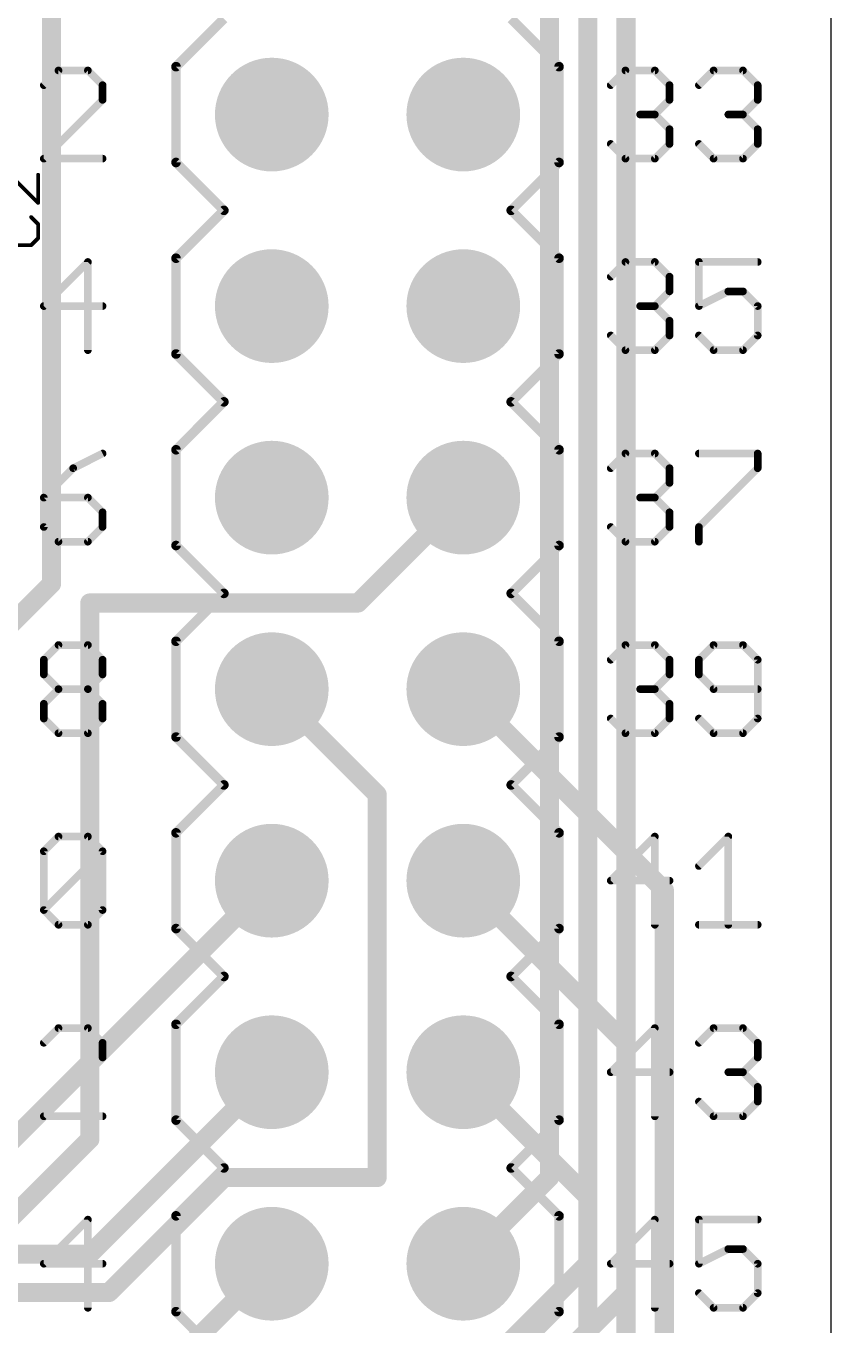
# Model space of a CAD drawing. Extents: x -5 to 102, y -1 to 61.
# Drawn here: x 90.72 to 101.4, y 22.29 to 39.53 of the extents above; entities that cross this region are included whole.
import ezdxf

# ---------------------------------------------------------------- set-up
doc = ezdxf.new("R2010")
doc.units = 0
for name, color, linetype in [('1', 22, 'CONTINUOUS'), ('16', 175, 'CONTINUOUS'), ('17', 82, 'CONTINUOUS'), ('20', 7, 'CONTINUOUS'), ('21', 253, 'CONTINUOUS'), ('25', 253, 'CONTINUOUS')]:
    doc.layers.add(name, color=color, linetype=linetype)

# ---------------------------------------------------------------- blocks, each defined once
blk = doc.blocks.new('RECT')
blk.add_solid([(-0.5, -0.5), (0.5, -0.5), (-0.5, 0.5), (0.5, 0.5)])
blk = doc.blocks.new('ROUNDP')
at = {"const_width": 0.5}
blk.add_lwpolyline([(0, -0.25, 1), (0, 0.25, 1), (0, -0.25)], format="xyb", dxfattribs=at)

msp = doc.modelspace()

# ---------------------------------------------------------------- linework, layer by layer
at = {"layer": '1', "const_width": 0.254}
for points in [[(98.679, 22.733), (98.679, 57.912)], [(98.171, 23.114), (98.171, 57.404)], [(97.663, 24.257), (97.663, 56.896)], [(91.059, 32.131), (91.059, 55.499)], [(95.123, 31.877), (96.52, 33.274)], [(88.9, 29.972), (91.059, 32.131)], [(91.567, 31.877), (95.123, 31.877)], [(91.567, 24.765), (91.567, 31.877)], [(76.2, 9.398), (91.567, 24.765)], [(96.52, 23.114), (97.663, 24.257)], [(90.932, 20.066), (93.98, 23.114)], [(96.774, 21.717), (98.171, 23.114)], [(96.52, 20.574), (98.679, 22.733)]]:
    msp.add_lwpolyline(points, dxfattribs=at)
at = {"layer": '1', "const_width": 0.127}
for points in [[(96.5649, 33.2291, 1), (96.4751, 33.3189)], [(91.1039, 32.0861, 1), (91.0141, 32.1759)], [(90.9955, 32.131, 1), (91.1225, 32.131)], [(91.567, 31.9405, 1), (91.567, 31.8135)], [(91.6305, 31.877, 1), (91.5035, 31.877)], [(95.0781, 31.9219, 1), (95.1679, 31.8321)], [(95.123, 31.8135, 1), (95.123, 31.9405)], [(91.5035, 24.765, 1), (91.6305, 24.765)], [(91.6119, 24.7201, 1), (91.5221, 24.8099)], [(97.5995, 24.257, 1), (97.7265, 24.257)], [(97.7079, 24.2121, 1), (97.6181, 24.3019)], [(94.0249, 23.0691, 1), (93.9351, 23.1589)], [(96.4751, 23.1589, 1), (96.5649, 23.0691)], [(98.1075, 23.114, 1), (98.2345, 23.114)], [(98.2159, 23.0691, 1), (98.1261, 23.1589)], [(98.6155, 22.733, 1), (98.7425, 22.733)], [(98.7239, 22.6881, 1), (98.6341, 22.7779)]]:
    msp.add_lwpolyline(points, format="xyb", dxfattribs=at)
at = {"layer": '16', "const_width": 0.254}
for points in [[(95.377, 29.337), (93.98, 30.734)], [(99.187, 28.067), (96.52, 30.734)], [(95.377, 24.257), (95.377, 29.337)], [(89.916, 24.13), (93.98, 28.194)], [(98.679, 26.035), (96.52, 28.194)], [(99.187, 3.429), (99.187, 28.067)], [(98.679, 7.239), (98.679, 26.035)], [(91.567, 23.241), (93.98, 25.654)], [(98.171, 24.003), (96.52, 25.654)], [(91.821, 22.733), (93.345, 24.257)], [(93.345, 24.257), (95.377, 24.257)], [(98.171, 16.891), (98.171, 24.003)], [(41.656, 23.241), (91.567, 23.241)], [(40.386, 22.733), (91.821, 22.733)]]:
    msp.add_lwpolyline(points, dxfattribs=at)
at = {"layer": '16', "const_width": 0.127}
for points in [[(94.0249, 30.7789, 1), (93.9351, 30.6891)], [(96.5649, 30.7789, 1), (96.4751, 30.6891)], [(95.4405, 29.337, 1), (95.3135, 29.337)], [(95.3321, 29.2921, 1), (95.4219, 29.3819)], [(94.0249, 28.1491, 1), (93.9351, 28.2389)], [(96.5649, 28.2389, 1), (96.4751, 28.1491)], [(99.2505, 28.067, 1), (99.1235, 28.067)], [(99.1421, 28.0221, 1), (99.2319, 28.1119)], [(98.7425, 26.035, 1), (98.6155, 26.035)], [(98.6341, 25.9901, 1), (98.7239, 26.0799)], [(94.0249, 25.6091, 1), (93.9351, 25.6989)], [(96.5649, 25.6989, 1), (96.4751, 25.6091)], [(93.345, 24.3205, 1), (93.345, 24.1935)], [(93.3899, 24.2121, 1), (93.3001, 24.3019)], [(95.3135, 24.257, 1), (95.4405, 24.257)], [(95.377, 24.1935, 1), (95.377, 24.3205)], [(98.2345, 24.003, 1), (98.1075, 24.003)], [(98.1261, 23.9581, 1), (98.2159, 24.0479)], [(91.5221, 23.2859, 1), (91.6119, 23.1961)], [(91.567, 23.1775, 1), (91.567, 23.3045)], [(91.7761, 22.7779, 1), (91.8659, 22.6881)], [(91.821, 22.6695, 1), (91.821, 22.7965)]]:
    msp.add_lwpolyline(points, format="xyb", dxfattribs=at)
at = {"layer": '20'}
msp.add_line((101.397, 2.2483), (101.397, 58.0669), dxfattribs=at)
at = {"layer": '21'}
for points, const_width in [([(93.345, 39.624), (92.71, 38.989)], 0.127), ([(97.79, 38.989), (97.155, 39.624)], 0.127), ([(91.1513, 38.9392), (90.9564, 38.7443)], 0.1016), ([(91.5411, 38.9392), (91.1513, 38.9392)], 0.1016), ([(91.736, 38.7443), (91.5411, 38.9392)], 0.1016), ([(92.71, 38.989), (92.71, 37.719)], 0.127), ([(97.79, 37.719), (97.79, 38.989)], 0.127), ([(98.4758, 38.7443), (98.6707, 38.9392)], 0.1016), ([(98.6707, 38.9392), (99.0605, 38.9392)], 0.1016), ([(99.0605, 38.9392), (99.2554, 38.7443)], 0.1016), ([(99.6452, 38.7443), (99.8401, 38.9392)], 0.1016), ([(99.8401, 38.9392), (100.2299, 38.9392)], 0.1016), ([(100.2299, 38.9392), (100.4248, 38.7443)], 0.1016), ([(91.736, 38.5494), (91.736, 38.7443)], 0.1016), ([(99.2554, 38.7443), (99.2554, 38.5494)], 0.1016), ([(100.4248, 38.7443), (100.4248, 38.5494)], 0.1016), ([(90.9564, 37.7698), (91.736, 38.5494)], 0.1016), ([(99.2554, 38.5494), (99.0605, 38.3545)], 0.1016), ([(100.4248, 38.5494), (100.2299, 38.3545)], 0.1016), ([(99.0605, 38.3545), (98.8656, 38.3545)], 0.1016), ([(99.0605, 38.3545), (99.2554, 38.1596)], 0.1016), ([(100.2299, 38.3545), (100.035, 38.3545)], 0.1016), ([(100.2299, 38.3545), (100.4248, 38.1596)], 0.1016), ([(99.2554, 38.1596), (99.2554, 37.9647)], 0.1016), ([(100.4248, 38.1596), (100.4248, 37.9647)], 0.1016), ([(98.6707, 37.7698), (98.4758, 37.9647)], 0.1016), ([(99.2554, 37.9647), (99.0605, 37.7698)], 0.1016), ([(99.8401, 37.7698), (99.6452, 37.9647)], 0.1016), ([(100.4248, 37.9647), (100.2299, 37.7698)], 0.1016), ([(91.736, 37.7698), (90.9564, 37.7698)], 0.1016), ([(92.71, 37.719), (93.345, 37.084)], 0.127), ([(97.155, 37.084), (97.79, 37.719)], 0.127), ([(99.0605, 37.7698), (98.6707, 37.7698)], 0.1016), ([(100.2299, 37.7698), (99.8401, 37.7698)], 0.1016), ([(93.345, 37.084), (92.71, 36.449)], 0.127), ([(97.79, 36.449), (97.155, 37.084)], 0.127), ([(91.5411, 36.3992), (90.9564, 35.8145)], 0.1016), ([(91.5411, 35.2298), (91.5411, 36.3992)], 0.1016), ([(92.71, 36.449), (92.71, 35.179)], 0.127), ([(97.79, 35.179), (97.79, 36.449)], 0.127), ([(98.4758, 36.2043), (98.6707, 36.3992)], 0.1016), ([(98.6707, 36.3992), (99.0605, 36.3992)], 0.1016), ([(99.0605, 36.3992), (99.2554, 36.2043)], 0.1016), ([(100.4248, 36.3992), (99.6452, 36.3992)], 0.1016), ([(99.6452, 36.3992), (99.6452, 35.8145)], 0.1016), ([(99.2554, 36.2043), (99.2554, 36.0094)], 0.1016), ([(99.2554, 36.0094), (99.0605, 35.8145)], 0.1016), ([(99.6452, 35.8145), (100.035, 36.0094)], 0.1016), ([(100.035, 36.0094), (100.2299, 36.0094)], 0.1016), ([(100.2299, 36.0094), (100.4248, 35.8145)], 0.1016), ([(90.9564, 35.8145), (91.736, 35.8145)], 0.1016), ([(99.0605, 35.8145), (98.8656, 35.8145)], 0.1016), ([(99.0605, 35.8145), (99.2554, 35.6196)], 0.1016), ([(100.4248, 35.8145), (100.4248, 35.4247)], 0.1016), ([(99.2554, 35.6196), (99.2554, 35.4247)], 0.1016), ([(98.6707, 35.2298), (98.4758, 35.4247)], 0.1016), ([(99.2554, 35.4247), (99.0605, 35.2298)], 0.1016), ([(99.8401, 35.2298), (99.6452, 35.4247)], 0.1016), ([(100.4248, 35.4247), (100.2299, 35.2298)], 0.1016), ([(92.71, 35.179), (93.345, 34.544)], 0.127), ([(97.155, 34.544), (97.79, 35.179)], 0.127), ([(99.0605, 35.2298), (98.6707, 35.2298)], 0.1016), ([(100.2299, 35.2298), (99.8401, 35.2298)], 0.1016), ([(93.345, 34.544), (92.71, 33.909)], 0.127), ([(97.79, 33.909), (97.155, 34.544)], 0.127), ([(92.71, 33.909), (92.71, 32.639)], 0.127), ([(97.79, 32.639), (97.79, 33.909)], 0.127), ([(91.736, 33.8592), (91.3462, 33.6643)], 0.1016), ([(98.4758, 33.6643), (98.6707, 33.8592)], 0.1016), ([(98.6707, 33.8592), (99.0605, 33.8592)], 0.1016), ([(99.0605, 33.8592), (99.2554, 33.6643)], 0.1016), ([(99.6452, 33.8592), (100.4248, 33.8592)], 0.1016), ([(100.4248, 33.8592), (100.4248, 33.6643)], 0.1016), ([(91.3462, 33.6643), (90.9564, 33.2745)], 0.1016), ([(99.2554, 33.6643), (99.2554, 33.4694)], 0.1016), ([(100.4248, 33.6643), (99.6452, 32.8847)], 0.1016), ([(99.2554, 33.4694), (99.0605, 33.2745)], 0.1016), ([(90.9564, 33.2745), (90.9564, 32.8847)], 0.1016), ([(91.5411, 33.2745), (90.9564, 33.2745)], 0.1016), ([(91.736, 33.0796), (91.5411, 33.2745)], 0.1016), ([(99.0605, 33.2745), (98.8656, 33.2745)], 0.1016), ([(99.0605, 33.2745), (99.2554, 33.0796)], 0.1016), ([(91.736, 32.8847), (91.736, 33.0796)], 0.1016), ([(99.2554, 33.0796), (99.2554, 32.8847)], 0.1016), ([(90.9564, 32.8847), (91.1513, 32.6898)], 0.1016), ([(91.5411, 32.6898), (91.736, 32.8847)], 0.1016), ([(98.6707, 32.6898), (98.4758, 32.8847)], 0.1016), ([(99.2554, 32.8847), (99.0605, 32.6898)], 0.1016), ([(99.6452, 32.8847), (99.6452, 32.6898)], 0.1016), ([(91.1513, 32.6898), (91.5411, 32.6898)], 0.1016), ([(92.71, 32.639), (93.345, 32.004)], 0.127), ([(97.155, 32.004), (97.79, 32.639)], 0.127), ([(99.0605, 32.6898), (98.6707, 32.6898)], 0.1016), ([(93.345, 32.004), (92.71, 31.369)], 0.127), ([(97.79, 31.369), (97.155, 32.004)], 0.127), ([(92.71, 31.369), (92.71, 30.099)], 0.127), ([(97.79, 30.099), (97.79, 31.369)], 0.127), ([(90.9564, 31.1243), (91.1513, 31.3192)], 0.1016), ([(91.1513, 31.3192), (91.5411, 31.3192)], 0.1016), ([(91.5411, 31.3192), (91.736, 31.1243)], 0.1016), ([(98.4758, 31.1243), (98.6707, 31.3192)], 0.1016), ([(98.6707, 31.3192), (99.0605, 31.3192)], 0.1016), ([(99.0605, 31.3192), (99.2554, 31.1243)], 0.1016), ([(99.8401, 31.3192), (99.6452, 31.1243)], 0.1016), ([(100.2299, 31.3192), (99.8401, 31.3192)], 0.1016), ([(100.4248, 31.1243), (100.2299, 31.3192)], 0.1016), ([(90.9564, 30.9294), (90.9564, 31.1243)], 0.1016), ([(91.736, 31.1243), (91.736, 30.9294)], 0.1016), ([(99.2554, 31.1243), (99.2554, 30.9294)], 0.1016), ([(99.6452, 31.1243), (99.6452, 30.9294)], 0.1016), ([(100.4248, 30.3447), (100.4248, 31.1243)], 0.1016), ([(91.1513, 30.7345), (90.9564, 30.9294)], 0.1016), ([(91.736, 30.9294), (91.5411, 30.7345)], 0.1016), ([(99.2554, 30.9294), (99.0605, 30.7345)], 0.1016), ([(99.6452, 30.9294), (99.8401, 30.7345)], 0.1016), ([(90.9564, 30.5396), (91.1513, 30.7345)], 0.1016), ([(91.1513, 30.7345), (91.5411, 30.7345)], 0.1016), ([(91.5411, 30.7345), (91.736, 30.5396)], 0.1016), ([(99.0605, 30.7345), (98.8656, 30.7345)], 0.1016), ([(99.0605, 30.7345), (99.2554, 30.5396)], 0.1016), ([(99.8401, 30.7345), (100.4248, 30.7345)], 0.1016), ([(90.9564, 30.3447), (90.9564, 30.5396)], 0.1016), ([(91.736, 30.5396), (91.736, 30.3447)], 0.1016), ([(99.2554, 30.5396), (99.2554, 30.3447)], 0.1016), ([(91.1513, 30.1498), (90.9564, 30.3447)], 0.1016), ([(91.736, 30.3447), (91.5411, 30.1498)], 0.1016), ([(98.6707, 30.1498), (98.4758, 30.3447)], 0.1016), ([(99.2554, 30.3447), (99.0605, 30.1498)], 0.1016), ([(99.6452, 30.3447), (99.8401, 30.1498)], 0.1016), ([(100.2299, 30.1498), (100.4248, 30.3447)], 0.1016), ([(91.5411, 30.1498), (91.1513, 30.1498)], 0.1016), ([(99.0605, 30.1498), (98.6707, 30.1498)], 0.1016), ([(99.8401, 30.1498), (100.2299, 30.1498)], 0.1016), ([(92.71, 30.099), (93.345, 29.464)], 0.127), ([(97.155, 29.464), (97.79, 30.099)], 0.127), ([(93.345, 29.464), (92.71, 28.829)], 0.127), ([(97.79, 28.829), (97.155, 29.464)], 0.127), ([(90.9564, 28.5843), (91.1513, 28.7792)], 0.1016), ([(91.1513, 28.7792), (91.5411, 28.7792)], 0.1016), ([(91.5411, 28.7792), (91.736, 28.5843)], 0.1016), ([(92.71, 28.829), (92.71, 27.559)], 0.127), ([(97.79, 27.559), (97.79, 28.829)], 0.127), ([(99.0605, 28.7792), (98.4758, 28.1945)], 0.1016), ([(99.0605, 27.6098), (99.0605, 28.7792)], 0.1016), ([(99.6452, 28.3894), (100.035, 28.7792)], 0.1016), ([(100.035, 28.7792), (100.035, 27.6098)], 0.1016), ([(90.9564, 27.8047), (90.9564, 28.5843)], 0.1016), ([(90.9564, 27.8047), (91.736, 28.5843)], 0.1016), ([(91.736, 28.5843), (91.736, 27.8047)], 0.1016), ([(98.4758, 28.1945), (99.2554, 28.1945)], 0.1016), ([(91.1513, 27.6098), (90.9564, 27.8047)], 0.1016), ([(91.736, 27.8047), (91.5411, 27.6098)], 0.1016), ([(91.5411, 27.6098), (91.1513, 27.6098)], 0.1016), ([(92.71, 27.559), (93.345, 26.924)], 0.127), ([(97.155, 26.924), (97.79, 27.559)], 0.127), ([(99.6452, 27.6098), (100.4248, 27.6098)], 0.1016), ([(93.345, 26.924), (92.71, 26.289)], 0.127), ([(97.79, 26.289), (97.155, 26.924)], 0.127), ([(91.1513, 26.2392), (90.9564, 26.0443)], 0.1016), ([(91.5411, 26.2392), (91.1513, 26.2392)], 0.1016), ([(91.736, 26.0443), (91.5411, 26.2392)], 0.1016), ([(92.71, 26.289), (92.71, 25.019)], 0.127), ([(97.79, 25.019), (97.79, 26.289)], 0.127), ([(99.0605, 26.2392), (98.4758, 25.6545)], 0.1016), ([(99.0605, 25.0698), (99.0605, 26.2392)], 0.1016), ([(99.6452, 26.0443), (99.8401, 26.2392)], 0.1016), ([(99.8401, 26.2392), (100.2299, 26.2392)], 0.1016), ([(100.2299, 26.2392), (100.4248, 26.0443)], 0.1016), ([(91.736, 25.8494), (91.736, 26.0443)], 0.1016), ([(100.4248, 26.0443), (100.4248, 25.8494)], 0.1016), ([(90.9564, 25.0698), (91.736, 25.8494)], 0.1016), ([(100.4248, 25.8494), (100.2299, 25.6545)], 0.1016), ([(98.4758, 25.6545), (99.2554, 25.6545)], 0.1016), ([(100.2299, 25.6545), (100.035, 25.6545)], 0.1016), ([(100.2299, 25.6545), (100.4248, 25.4596)], 0.1016), ([(100.4248, 25.4596), (100.4248, 25.2647)], 0.1016), ([(99.8401, 25.0698), (99.6452, 25.2647)], 0.1016), ([(100.4248, 25.2647), (100.2299, 25.0698)], 0.1016), ([(91.736, 25.0698), (90.9564, 25.0698)], 0.1016), ([(92.71, 25.019), (93.345, 24.384)], 0.127), ([(97.155, 24.384), (97.79, 25.019)], 0.127), ([(100.2299, 25.0698), (99.8401, 25.0698)], 0.1016), ([(92.71, 23.749), (93.345, 24.384)], 0.127), ([(97.79, 23.749), (97.155, 24.384)], 0.127), ([(92.71, 22.479), (92.71, 23.749)], 0.127), ([(97.79, 23.749), (97.79, 22.479)], 0.127), ([(91.5411, 23.6992), (90.9564, 23.1145)], 0.1016), ([(91.5411, 22.5298), (91.5411, 23.6992)], 0.1016), ([(99.0605, 23.6992), (98.4758, 23.1145)], 0.1016), ([(99.0605, 22.5298), (99.0605, 23.6992)], 0.1016), ([(100.4248, 23.6992), (99.6452, 23.6992)], 0.1016), ([(99.6452, 23.6992), (99.6452, 23.1145)], 0.1016), ([(99.6452, 23.1145), (100.035, 23.3094)], 0.1016), ([(100.035, 23.3094), (100.2299, 23.3094)], 0.1016), ([(100.2299, 23.3094), (100.4248, 23.1145)], 0.1016), ([(90.9564, 23.1145), (91.736, 23.1145)], 0.1016), ([(98.4758, 23.1145), (99.2554, 23.1145)], 0.1016), ([(100.4248, 23.1145), (100.4248, 22.7247)], 0.1016), ([(99.8401, 22.5298), (99.6452, 22.7247)], 0.1016), ([(100.4248, 22.7247), (100.2299, 22.5298)], 0.1016), ([(93.345, 21.844), (92.71, 22.479)], 0.127), ([(97.79, 22.479), (97.155, 21.844)], 0.127), ([(100.2299, 22.5298), (99.8401, 22.5298)], 0.1016)]:
    msp.add_lwpolyline(points, dxfattribs=dict(at, const_width=const_width))
for points, const_width in [([(91.1513, 38.9646, 1), (91.1513, 38.9138)], 0.0508), ([(91.1693, 38.9212, 1), (91.1333, 38.9572)], 0.0508), ([(91.5591, 38.9572, 1), (91.5231, 38.9212)], 0.0508), ([(91.5411, 38.9138, 1), (91.5411, 38.9646)], 0.0508), ([(92.6875, 39.0115, 1), (92.7325, 38.9665)], 0.0635), ([(92.7418, 38.989, 1), (92.6783, 38.989)], 0.0635), ([(97.8218, 38.989, 1), (97.7583, 38.989)], 0.0635), ([(97.7675, 38.9665, 1), (97.8125, 39.0115)], 0.0635), ([(98.6707, 38.9646, 1), (98.6707, 38.9138)], 0.0508), ([(98.6887, 38.9212, 1), (98.6527, 38.9572)], 0.0508), ([(99.0785, 38.9572, 1), (99.0425, 38.9212)], 0.0508), ([(99.0605, 38.9138, 1), (99.0605, 38.9646)], 0.0508), ([(99.8401, 38.9646, 1), (99.8401, 38.9138)], 0.0508), ([(99.8581, 38.9212, 1), (99.8221, 38.9572)], 0.0508), ([(100.2479, 38.9572, 1), (100.2119, 38.9212)], 0.0508), ([(100.2299, 38.9138, 1), (100.2299, 38.9646)], 0.0508), ([(91.7614, 38.7443, 1), (91.7106, 38.7443)], 0.0508), ([(99.2808, 38.7443, 1), (99.23, 38.7443)], 0.0508), ([(100.4502, 38.7443, 1), (100.3994, 38.7443)], 0.0508), ([(90.9384, 38.7623, 1), (90.9744, 38.7263)], 0.0508), ([(91.718, 38.7263, 1), (91.754, 38.7623)], 0.0508), ([(98.4578, 38.7623, 1), (98.4938, 38.7263)], 0.0508), ([(99.2374, 38.7263, 1), (99.2734, 38.7623)], 0.0508), ([(99.6272, 38.7623, 1), (99.6632, 38.7263)], 0.0508), ([(100.4068, 38.7263, 1), (100.4428, 38.7623)], 0.0508), ([(91.7106, 38.5494, 1), (91.7614, 38.5494)], 0.0508), ([(91.754, 38.5314, 1), (91.718, 38.5674)], 0.0508), ([(99.23, 38.5494, 1), (99.2808, 38.5494)], 0.0508), ([(99.2734, 38.5314, 1), (99.2374, 38.5674)], 0.0508), ([(100.3994, 38.5494, 1), (100.4502, 38.5494)], 0.0508), ([(100.4428, 38.5314, 1), (100.4068, 38.5674)], 0.0508), ([(98.8656, 38.3799, 1), (98.8656, 38.3291)], 0.0508), ([(99.0785, 38.3725, 1), (99.0425, 38.3365)], 0.0508), ([(99.0425, 38.3725, 1), (99.0785, 38.3365)], 0.0508), ([(99.0605, 38.3291, 1), (99.0605, 38.3799)], 0.0508), ([(100.035, 38.3799, 1), (100.035, 38.3291)], 0.0508), ([(100.2479, 38.3725, 1), (100.2119, 38.3365)], 0.0508), ([(100.2119, 38.3725, 1), (100.2479, 38.3365)], 0.0508), ([(100.2299, 38.3291, 1), (100.2299, 38.3799)], 0.0508), ([(99.2808, 38.1596, 1), (99.23, 38.1596)], 0.0508), ([(99.2374, 38.1416, 1), (99.2734, 38.1776)], 0.0508), ([(100.4502, 38.1596, 1), (100.3994, 38.1596)], 0.0508), ([(100.4068, 38.1416, 1), (100.4428, 38.1776)], 0.0508), ([(98.4938, 37.9827, 1), (98.4578, 37.9467)], 0.0508), ([(99.23, 37.9647, 1), (99.2808, 37.9647)], 0.0508), ([(99.2734, 37.9467, 1), (99.2374, 37.9827)], 0.0508), ([(99.6632, 37.9827, 1), (99.6272, 37.9467)], 0.0508), ([(100.3994, 37.9647, 1), (100.4502, 37.9647)], 0.0508), ([(100.4428, 37.9467, 1), (100.4068, 37.9827)], 0.0508), ([(90.9384, 37.7878, 1), (90.9744, 37.7518)], 0.0508), ([(90.9564, 37.7952, 1), (90.9564, 37.7444)], 0.0508), ([(91.736, 37.7444, 1), (91.736, 37.7952)], 0.0508), ([(92.7325, 37.7415, 1), (92.6875, 37.6965)], 0.0635), ([(97.8125, 37.6965, 1), (97.7675, 37.7415)], 0.0635), ([(98.6707, 37.7952, 1), (98.6707, 37.7444)], 0.0508), ([(98.6527, 37.7518, 1), (98.6887, 37.7878)], 0.0508), ([(99.0425, 37.7878, 1), (99.0785, 37.7518)], 0.0508), ([(99.0605, 37.7444, 1), (99.0605, 37.7952)], 0.0508), ([(99.8401, 37.7952, 1), (99.8401, 37.7444)], 0.0508), ([(99.8221, 37.7518, 1), (99.8581, 37.7878)], 0.0508), ([(100.2119, 37.7878, 1), (100.2479, 37.7518)], 0.0508), ([(100.2299, 37.7444, 1), (100.2299, 37.7952)], 0.0508), ([(92.6783, 37.719, 1), (92.7418, 37.719)], 0.0635), ([(97.7583, 37.719, 1), (97.8218, 37.719)], 0.0635), ([(93.3675, 37.0615, 1), (93.3225, 37.1065)], 0.0635), ([(93.3225, 37.0615, 1), (93.3675, 37.1065)], 0.0635), ([(97.1775, 37.1065, 1), (97.1325, 37.0615)], 0.0635), ([(97.1325, 37.1065, 1), (97.1775, 37.0615)], 0.0635), ([(91.5665, 36.3992, 1), (91.5157, 36.3992)], 0.0508), ([(91.5591, 36.3812, 1), (91.5231, 36.4172)], 0.0508), ([(92.6875, 36.4715, 1), (92.7325, 36.4265)], 0.0635), ([(92.7418, 36.449, 1), (92.6783, 36.449)], 0.0635), ([(97.8218, 36.449, 1), (97.7583, 36.449)], 0.0635), ([(97.7675, 36.4265, 1), (97.8125, 36.4715)], 0.0635), ([(98.6707, 36.4246, 1), (98.6707, 36.3738)], 0.0508), ([(98.6887, 36.3812, 1), (98.6527, 36.4172)], 0.0508), ([(99.0785, 36.4172, 1), (99.0425, 36.3812)], 0.0508), ([(99.0605, 36.3738, 1), (99.0605, 36.4246)], 0.0508), ([(99.6452, 36.4246, 1), (99.6452, 36.3738)], 0.0508), ([(99.6706, 36.3992, 1), (99.6198, 36.3992)], 0.0508), ([(100.4248, 36.3738, 1), (100.4248, 36.4246)], 0.0508), ([(98.4578, 36.2223, 1), (98.4938, 36.1863)], 0.0508), ([(99.2808, 36.2043, 1), (99.23, 36.2043)], 0.0508), ([(99.2374, 36.1863, 1), (99.2734, 36.2223)], 0.0508), ([(99.23, 36.0094, 1), (99.2808, 36.0094)], 0.0508), ([(99.2734, 35.9914, 1), (99.2374, 36.0274)], 0.0508), ([(100.035, 36.0348, 1), (100.035, 35.984)], 0.0508), ([(100.0464, 35.9867, 1), (100.0236, 36.0321)], 0.0508), ([(100.2479, 36.0274, 1), (100.2119, 35.9914)], 0.0508), ([(100.2299, 35.984, 1), (100.2299, 36.0348)], 0.0508), ([(90.9564, 35.8399, 1), (90.9564, 35.7891)], 0.0508), ([(91.736, 35.7891, 1), (91.736, 35.8399)], 0.0508), ([(98.8656, 35.8399, 1), (98.8656, 35.7891)], 0.0508), ([(99.0785, 35.8325, 1), (99.0425, 35.7965)], 0.0508), ([(99.0605, 35.7891, 1), (99.0605, 35.8399)], 0.0508), ([(99.6338, 35.8372, 1), (99.6566, 35.7918)], 0.0508), ([(100.4502, 35.8145, 1), (100.3994, 35.8145)], 0.0508), ([(90.9384, 35.8325, 1), (90.9744, 35.7965)], 0.0508), ([(99.0425, 35.8325, 1), (99.0785, 35.7965)], 0.0508), ([(99.6198, 35.8145, 1), (99.6706, 35.8145)], 0.0508), ([(100.4068, 35.7965, 1), (100.4428, 35.8325)], 0.0508), ([(99.2808, 35.6196, 1), (99.23, 35.6196)], 0.0508), ([(99.2374, 35.6016, 1), (99.2734, 35.6376)], 0.0508), ([(98.4938, 35.4427, 1), (98.4578, 35.4067)], 0.0508), ([(99.23, 35.4247, 1), (99.2808, 35.4247)], 0.0508), ([(99.2734, 35.4067, 1), (99.2374, 35.4427)], 0.0508), ([(99.6632, 35.4427, 1), (99.6272, 35.4067)], 0.0508), ([(100.3994, 35.4247, 1), (100.4502, 35.4247)], 0.0508), ([(100.4428, 35.4067, 1), (100.4068, 35.4427)], 0.0508), ([(91.5157, 35.2298, 1), (91.5665, 35.2298)], 0.0508), ([(92.7325, 35.2015, 1), (92.6875, 35.1565)], 0.0635), ([(92.6783, 35.179, 1), (92.7418, 35.179)], 0.0635), ([(97.7583, 35.179, 1), (97.8218, 35.179)], 0.0635), ([(97.8125, 35.1565, 1), (97.7675, 35.2015)], 0.0635), ([(98.6707, 35.2552, 1), (98.6707, 35.2044)], 0.0508), ([(98.6527, 35.2118, 1), (98.6887, 35.2478)], 0.0508), ([(99.0425, 35.2478, 1), (99.0785, 35.2118)], 0.0508), ([(99.0605, 35.2044, 1), (99.0605, 35.2552)], 0.0508), ([(99.8401, 35.2552, 1), (99.8401, 35.2044)], 0.0508), ([(99.8221, 35.2118, 1), (99.8581, 35.2478)], 0.0508), ([(100.2119, 35.2478, 1), (100.2479, 35.2118)], 0.0508), ([(100.2299, 35.2044, 1), (100.2299, 35.2552)], 0.0508), ([(93.3675, 34.5215, 1), (93.3225, 34.5665)], 0.0635), ([(93.3225, 34.5215, 1), (93.3675, 34.5665)], 0.0635), ([(97.1775, 34.5665, 1), (97.1325, 34.5215)], 0.0635), ([(97.1325, 34.5665, 1), (97.1775, 34.5215)], 0.0635), ([(92.7418, 33.909, 1), (92.6783, 33.909)], 0.0635), ([(97.8218, 33.909, 1), (97.7583, 33.909)], 0.0635), ([(91.7474, 33.8365, 1), (91.7246, 33.8819)], 0.0508), ([(92.6875, 33.9315, 1), (92.7325, 33.8865)], 0.0635), ([(97.7675, 33.8865, 1), (97.8125, 33.9315)], 0.0635), ([(98.6707, 33.8846, 1), (98.6707, 33.8338)], 0.0508), ([(98.6887, 33.8412, 1), (98.6527, 33.8772)], 0.0508), ([(99.0785, 33.8772, 1), (99.0425, 33.8412)], 0.0508), ([(99.0605, 33.8338, 1), (99.0605, 33.8846)], 0.0508), ([(99.6452, 33.8846, 1), (99.6452, 33.8338)], 0.0508), ([(100.4502, 33.8592, 1), (100.3994, 33.8592)], 0.0508), ([(100.4248, 33.8338, 1), (100.4248, 33.8846)], 0.0508), ([(91.3348, 33.687, 1), (91.3576, 33.6416)], 0.0508), ([(91.3642, 33.6463, 1), (91.3282, 33.6823)], 0.0508), ([(98.4578, 33.6823, 1), (98.4938, 33.6463)], 0.0508), ([(99.2808, 33.6643, 1), (99.23, 33.6643)], 0.0508), ([(99.2374, 33.6463, 1), (99.2734, 33.6823)], 0.0508), ([(100.3994, 33.6643, 1), (100.4502, 33.6643)], 0.0508), ([(100.4428, 33.6463, 1), (100.4068, 33.6823)], 0.0508), ([(99.23, 33.4694, 1), (99.2808, 33.4694)], 0.0508), ([(99.2734, 33.4514, 1), (99.2374, 33.4874)], 0.0508), ([(90.9384, 33.2925, 1), (90.9744, 33.2565)], 0.0508), ([(90.9818, 33.2745, 1), (90.931, 33.2745)], 0.0508), ([(90.9564, 33.2999, 1), (90.9564, 33.2491)], 0.0508), ([(91.5591, 33.2925, 1), (91.5231, 33.2565)], 0.0508), ([(91.5411, 33.2491, 1), (91.5411, 33.2999)], 0.0508), ([(98.8656, 33.2999, 1), (98.8656, 33.2491)], 0.0508), ([(99.0785, 33.2925, 1), (99.0425, 33.2565)], 0.0508), ([(99.0425, 33.2925, 1), (99.0785, 33.2565)], 0.0508), ([(99.0605, 33.2491, 1), (99.0605, 33.2999)], 0.0508), ([(91.7614, 33.0796, 1), (91.7106, 33.0796)], 0.0508), ([(91.718, 33.0616, 1), (91.754, 33.0976)], 0.0508), ([(99.2808, 33.0796, 1), (99.23, 33.0796)], 0.0508), ([(99.2374, 33.0616, 1), (99.2734, 33.0976)], 0.0508), ([(90.9744, 32.9027, 1), (90.9384, 32.8667)], 0.0508), ([(91.754, 32.8667, 1), (91.718, 32.9027)], 0.0508), ([(98.4938, 32.9027, 1), (98.4578, 32.8667)], 0.0508), ([(99.2734, 32.8667, 1), (99.2374, 32.9027)], 0.0508), ([(99.6706, 32.8847, 1), (99.6198, 32.8847)], 0.0508), ([(90.931, 32.8847, 1), (90.9818, 32.8847)], 0.0508), ([(91.7106, 32.8847, 1), (91.7614, 32.8847)], 0.0508), ([(99.23, 32.8847, 1), (99.2808, 32.8847)], 0.0508), ([(99.6272, 32.9027, 1), (99.6632, 32.8667)], 0.0508), ([(91.1513, 32.7152, 1), (91.1513, 32.6644)], 0.0508), ([(91.1333, 32.6718, 1), (91.1693, 32.7078)], 0.0508), ([(91.5231, 32.7078, 1), (91.5591, 32.6718)], 0.0508), ([(91.5411, 32.6644, 1), (91.5411, 32.7152)], 0.0508), ([(92.7325, 32.6615, 1), (92.6875, 32.6165)], 0.0635), ([(92.6783, 32.639, 1), (92.7418, 32.639)], 0.0635), ([(97.7583, 32.639, 1), (97.8218, 32.639)], 0.0635), ([(97.8125, 32.6165, 1), (97.7675, 32.6615)], 0.0635), ([(98.6707, 32.7152, 1), (98.6707, 32.6644)], 0.0508), ([(98.6527, 32.6718, 1), (98.6887, 32.7078)], 0.0508), ([(99.0425, 32.7078, 1), (99.0785, 32.6718)], 0.0508), ([(99.0605, 32.6644, 1), (99.0605, 32.7152)], 0.0508), ([(99.6198, 32.6898, 1), (99.6706, 32.6898)], 0.0508), ([(93.3675, 31.9815, 1), (93.3225, 32.0265)], 0.0635), ([(97.1775, 32.0265, 1), (97.1325, 31.9815)], 0.0635), ([(93.3225, 31.9815, 1), (93.3675, 32.0265)], 0.0635), ([(97.1325, 32.0265, 1), (97.1775, 31.9815)], 0.0635), ([(92.6875, 31.3915, 1), (92.7325, 31.3465)], 0.0635), ([(92.7418, 31.369, 1), (92.6783, 31.369)], 0.0635), ([(97.8218, 31.369, 1), (97.7583, 31.369)], 0.0635), ([(97.7675, 31.3465, 1), (97.8125, 31.3915)], 0.0635), ([(91.1513, 31.3446, 1), (91.1513, 31.2938)], 0.0508), ([(91.1693, 31.3012, 1), (91.1333, 31.3372)], 0.0508), ([(91.5591, 31.3372, 1), (91.5231, 31.3012)], 0.0508), ([(91.5411, 31.2938, 1), (91.5411, 31.3446)], 0.0508), ([(98.6707, 31.3446, 1), (98.6707, 31.2938)], 0.0508), ([(98.6887, 31.3012, 1), (98.6527, 31.3372)], 0.0508), ([(99.0785, 31.3372, 1), (99.0425, 31.3012)], 0.0508), ([(99.0605, 31.2938, 1), (99.0605, 31.3446)], 0.0508), ([(99.8401, 31.3446, 1), (99.8401, 31.2938)], 0.0508), ([(99.8581, 31.3012, 1), (99.8221, 31.3372)], 0.0508), ([(100.2479, 31.3372, 1), (100.2119, 31.3012)], 0.0508), ([(100.2299, 31.2938, 1), (100.2299, 31.3446)], 0.0508), ([(90.9384, 31.1423, 1), (90.9744, 31.1063)], 0.0508), ([(90.9818, 31.1243, 1), (90.931, 31.1243)], 0.0508), ([(91.7614, 31.1243, 1), (91.7106, 31.1243)], 0.0508), ([(91.718, 31.1063, 1), (91.754, 31.1423)], 0.0508), ([(98.4578, 31.1423, 1), (98.4938, 31.1063)], 0.0508), ([(99.2808, 31.1243, 1), (99.23, 31.1243)], 0.0508), ([(99.2374, 31.1063, 1), (99.2734, 31.1423)], 0.0508), ([(99.6272, 31.1423, 1), (99.6632, 31.1063)], 0.0508), ([(99.6706, 31.1243, 1), (99.6198, 31.1243)], 0.0508), ([(100.4502, 31.1243, 1), (100.3994, 31.1243)], 0.0508), ([(100.4068, 31.1063, 1), (100.4428, 31.1423)], 0.0508), ([(90.9744, 30.9474, 1), (90.9384, 30.9114)], 0.0508), ([(90.931, 30.9294, 1), (90.9818, 30.9294)], 0.0508), ([(91.7106, 30.9294, 1), (91.7614, 30.9294)], 0.0508), ([(91.754, 30.9114, 1), (91.718, 30.9474)], 0.0508), ([(99.23, 30.9294, 1), (99.2808, 30.9294)], 0.0508), ([(99.2734, 30.9114, 1), (99.2374, 30.9474)], 0.0508), ([(99.6632, 30.9474, 1), (99.6272, 30.9114)], 0.0508), ([(99.6198, 30.9294, 1), (99.6706, 30.9294)], 0.0508), ([(91.1513, 30.7599, 1), (91.1513, 30.7091)], 0.0508), ([(91.1693, 30.7165, 1), (91.1333, 30.7525)], 0.0508), ([(91.1333, 30.7165, 1), (91.1693, 30.7525)], 0.0508), ([(91.5591, 30.7525, 1), (91.5231, 30.7165)], 0.0508), ([(91.5231, 30.7525, 1), (91.5591, 30.7165)], 0.0508), ([(91.5411, 30.7091, 1), (91.5411, 30.7599)], 0.0508), ([(98.8656, 30.7599, 1), (98.8656, 30.7091)], 0.0508), ([(99.0785, 30.7525, 1), (99.0425, 30.7165)], 0.0508), ([(99.0425, 30.7525, 1), (99.0785, 30.7165)], 0.0508), ([(99.0605, 30.7091, 1), (99.0605, 30.7599)], 0.0508), ([(99.8401, 30.7599, 1), (99.8401, 30.7091)], 0.0508), ([(99.8221, 30.7165, 1), (99.8581, 30.7525)], 0.0508), ([(100.4248, 30.7091, 1), (100.4248, 30.7599)], 0.0508), ([(90.9384, 30.5576, 1), (90.9744, 30.5216)], 0.0508), ([(90.9818, 30.5396, 1), (90.931, 30.5396)], 0.0508), ([(91.7614, 30.5396, 1), (91.7106, 30.5396)], 0.0508), ([(91.718, 30.5216, 1), (91.754, 30.5576)], 0.0508), ([(99.2808, 30.5396, 1), (99.23, 30.5396)], 0.0508), ([(99.2374, 30.5216, 1), (99.2734, 30.5576)], 0.0508), ([(90.9744, 30.3627, 1), (90.9384, 30.3267)], 0.0508), ([(90.931, 30.3447, 1), (90.9818, 30.3447)], 0.0508), ([(91.7106, 30.3447, 1), (91.7614, 30.3447)], 0.0508), ([(91.754, 30.3267, 1), (91.718, 30.3627)], 0.0508), ([(98.4938, 30.3627, 1), (98.4578, 30.3267)], 0.0508), ([(99.23, 30.3447, 1), (99.2808, 30.3447)], 0.0508), ([(99.2734, 30.3267, 1), (99.2374, 30.3627)], 0.0508), ([(99.6632, 30.3627, 1), (99.6272, 30.3267)], 0.0508), ([(100.3994, 30.3447, 1), (100.4502, 30.3447)], 0.0508), ([(100.4428, 30.3267, 1), (100.4068, 30.3627)], 0.0508), ([(91.1513, 30.1752, 1), (91.1513, 30.1244)], 0.0508), ([(91.1333, 30.1318, 1), (91.1693, 30.1678)], 0.0508), ([(91.5231, 30.1678, 1), (91.5591, 30.1318)], 0.0508), ([(91.5411, 30.1244, 1), (91.5411, 30.1752)], 0.0508), ([(98.6707, 30.1752, 1), (98.6707, 30.1244)], 0.0508), ([(98.6527, 30.1318, 1), (98.6887, 30.1678)], 0.0508), ([(99.0425, 30.1678, 1), (99.0785, 30.1318)], 0.0508), ([(99.0605, 30.1244, 1), (99.0605, 30.1752)], 0.0508), ([(99.8401, 30.1752, 1), (99.8401, 30.1244)], 0.0508), ([(99.8221, 30.1318, 1), (99.8581, 30.1678)], 0.0508), ([(100.2119, 30.1678, 1), (100.2479, 30.1318)], 0.0508), ([(100.2299, 30.1244, 1), (100.2299, 30.1752)], 0.0508), ([(92.7325, 30.1215, 1), (92.6875, 30.0765)], 0.0635), ([(92.6783, 30.099, 1), (92.7418, 30.099)], 0.0635), ([(97.7583, 30.099, 1), (97.8218, 30.099)], 0.0635), ([(97.8125, 30.0765, 1), (97.7675, 30.1215)], 0.0635), ([(93.3675, 29.4415, 1), (93.3225, 29.4865)], 0.0635), ([(93.3225, 29.4415, 1), (93.3675, 29.4865)], 0.0635), ([(97.1775, 29.4865, 1), (97.1325, 29.4415)], 0.0635), ([(97.1325, 29.4865, 1), (97.1775, 29.4415)], 0.0635), ([(91.1513, 28.8046, 1), (91.1513, 28.7538)], 0.0508), ([(91.1693, 28.7612, 1), (91.1333, 28.7972)], 0.0508), ([(91.5591, 28.7972, 1), (91.5231, 28.7612)], 0.0508), ([(91.5411, 28.7538, 1), (91.5411, 28.8046)], 0.0508), ([(92.6875, 28.8515, 1), (92.7325, 28.8065)], 0.0635), ([(92.7418, 28.829, 1), (92.6783, 28.829)], 0.0635), ([(97.8218, 28.829, 1), (97.7583, 28.829)], 0.0635), ([(97.7675, 28.8065, 1), (97.8125, 28.8515)], 0.0635), ([(99.0859, 28.7792, 1), (99.0351, 28.7792)], 0.0508), ([(99.0785, 28.7612, 1), (99.0425, 28.7972)], 0.0508), ([(100.0604, 28.7792, 1), (100.0096, 28.7792)], 0.0508), ([(100.053, 28.7612, 1), (100.017, 28.7972)], 0.0508), ([(90.9384, 28.6023, 1), (90.9744, 28.5663)], 0.0508), ([(90.9818, 28.5843, 1), (90.931, 28.5843)], 0.0508), ([(91.7614, 28.5843, 1), (91.7106, 28.5843)], 0.0508), ([(91.754, 28.5663, 1), (91.718, 28.6023)], 0.0508), ([(91.718, 28.5663, 1), (91.754, 28.6023)], 0.0508), ([(99.6272, 28.4074, 1), (99.6632, 28.3714)], 0.0508), ([(98.4578, 28.2125, 1), (98.4938, 28.1765)], 0.0508), ([(98.4758, 28.2199, 1), (98.4758, 28.1691)], 0.0508), ([(99.2554, 28.1691, 1), (99.2554, 28.2199)], 0.0508), ([(90.9744, 27.8227, 1), (90.9384, 27.7867)], 0.0508), ([(90.9384, 27.8227, 1), (90.9744, 27.7867)], 0.0508), ([(90.931, 27.8047, 1), (90.9818, 27.8047)], 0.0508), ([(91.7106, 27.8047, 1), (91.7614, 27.8047)], 0.0508), ([(91.754, 27.7867, 1), (91.718, 27.8227)], 0.0508), ([(91.1513, 27.6352, 1), (91.1513, 27.5844)], 0.0508), ([(91.1333, 27.5918, 1), (91.1693, 27.6278)], 0.0508), ([(91.5231, 27.6278, 1), (91.5591, 27.5918)], 0.0508), ([(91.5411, 27.5844, 1), (91.5411, 27.6352)], 0.0508), ([(92.7325, 27.5815, 1), (92.6875, 27.5365)], 0.0635), ([(92.6783, 27.559, 1), (92.7418, 27.559)], 0.0635), ([(97.7583, 27.559, 1), (97.8218, 27.559)], 0.0635), ([(97.8125, 27.5365, 1), (97.7675, 27.5815)], 0.0635), ([(99.0351, 27.6098, 1), (99.0859, 27.6098)], 0.0508), ([(99.6452, 27.6352, 1), (99.6452, 27.5844)], 0.0508), ([(100.0096, 27.6098, 1), (100.0604, 27.6098)], 0.0508), ([(100.4248, 27.5844, 1), (100.4248, 27.6352)], 0.0508), ([(93.3675, 26.9015, 1), (93.3225, 26.9465)], 0.0635), ([(93.3225, 26.9015, 1), (93.3675, 26.9465)], 0.0635), ([(97.1775, 26.9465, 1), (97.1325, 26.9015)], 0.0635), ([(97.1325, 26.9465, 1), (97.1775, 26.9015)], 0.0635), ([(91.1513, 26.2646, 1), (91.1513, 26.2138)], 0.0508), ([(91.1693, 26.2212, 1), (91.1333, 26.2572)], 0.0508), ([(91.5591, 26.2572, 1), (91.5231, 26.2212)], 0.0508), ([(91.5411, 26.2138, 1), (91.5411, 26.2646)], 0.0508), ([(92.6875, 26.3115, 1), (92.7325, 26.2665)], 0.0635), ([(92.7418, 26.289, 1), (92.6783, 26.289)], 0.0635), ([(97.8218, 26.289, 1), (97.7583, 26.289)], 0.0635), ([(97.7675, 26.2665, 1), (97.8125, 26.3115)], 0.0635), ([(99.0859, 26.2392, 1), (99.0351, 26.2392)], 0.0508), ([(99.0785, 26.2212, 1), (99.0425, 26.2572)], 0.0508), ([(99.8401, 26.2646, 1), (99.8401, 26.2138)], 0.0508), ([(99.8581, 26.2212, 1), (99.8221, 26.2572)], 0.0508), ([(100.2479, 26.2572, 1), (100.2119, 26.2212)], 0.0508), ([(100.2299, 26.2138, 1), (100.2299, 26.2646)], 0.0508), ([(90.9384, 26.0623, 1), (90.9744, 26.0263)], 0.0508), ([(91.7614, 26.0443, 1), (91.7106, 26.0443)], 0.0508), ([(91.718, 26.0263, 1), (91.754, 26.0623)], 0.0508), ([(99.6272, 26.0623, 1), (99.6632, 26.0263)], 0.0508), ([(100.4502, 26.0443, 1), (100.3994, 26.0443)], 0.0508), ([(100.4068, 26.0263, 1), (100.4428, 26.0623)], 0.0508), ([(91.7106, 25.8494, 1), (91.7614, 25.8494)], 0.0508), ([(91.754, 25.8314, 1), (91.718, 25.8674)], 0.0508), ([(100.3994, 25.8494, 1), (100.4502, 25.8494)], 0.0508), ([(100.4428, 25.8314, 1), (100.4068, 25.8674)], 0.0508), ([(98.4578, 25.6725, 1), (98.4938, 25.6365)], 0.0508), ([(98.4758, 25.6799, 1), (98.4758, 25.6291)], 0.0508), ([(99.2554, 25.6291, 1), (99.2554, 25.6799)], 0.0508), ([(100.035, 25.6799, 1), (100.035, 25.6291)], 0.0508), ([(100.2479, 25.6725, 1), (100.2119, 25.6365)], 0.0508), ([(100.2119, 25.6725, 1), (100.2479, 25.6365)], 0.0508), ([(100.2299, 25.6291, 1), (100.2299, 25.6799)], 0.0508), ([(100.4502, 25.4596, 1), (100.3994, 25.4596)], 0.0508), ([(100.4068, 25.4416, 1), (100.4428, 25.4776)], 0.0508), ([(99.6632, 25.2827, 1), (99.6272, 25.2467)], 0.0508), ([(100.3994, 25.2647, 1), (100.4502, 25.2647)], 0.0508), ([(100.4428, 25.2467, 1), (100.4068, 25.2827)], 0.0508), ([(90.9384, 25.0878, 1), (90.9744, 25.0518)], 0.0508), ([(90.9564, 25.0952, 1), (90.9564, 25.0444)], 0.0508), ([(91.736, 25.0444, 1), (91.736, 25.0952)], 0.0508), ([(92.7325, 25.0415, 1), (92.6875, 24.9965)], 0.0635), ([(92.6783, 25.019, 1), (92.7418, 25.019)], 0.0635), ([(97.7583, 25.019, 1), (97.8218, 25.019)], 0.0635), ([(97.8125, 24.9965, 1), (97.7675, 25.0415)], 0.0635), ([(99.0351, 25.0698, 1), (99.0859, 25.0698)], 0.0508), ([(99.8401, 25.0952, 1), (99.8401, 25.0444)], 0.0508), ([(99.8221, 25.0518, 1), (99.8581, 25.0878)], 0.0508), ([(100.2119, 25.0878, 1), (100.2479, 25.0518)], 0.0508), ([(100.2299, 25.0444, 1), (100.2299, 25.0952)], 0.0508), ([(93.3675, 24.3615, 1), (93.3225, 24.4065)], 0.0635), ([(93.3225, 24.3615, 1), (93.3675, 24.4065)], 0.0635), ([(97.1775, 24.4065, 1), (97.1325, 24.3615)], 0.0635), ([(97.1325, 24.4065, 1), (97.1775, 24.3615)], 0.0635), ([(92.6875, 23.7715, 1), (92.7325, 23.7265)], 0.0635), ([(92.7418, 23.749, 1), (92.6783, 23.749)], 0.0635), ([(97.8218, 23.749, 1), (97.7583, 23.749)], 0.0635), ([(97.7675, 23.7265, 1), (97.8125, 23.7715)], 0.0635), ([(91.5665, 23.6992, 1), (91.5157, 23.6992)], 0.0508), ([(91.5591, 23.6812, 1), (91.5231, 23.7172)], 0.0508), ([(99.0859, 23.6992, 1), (99.0351, 23.6992)], 0.0508), ([(99.0785, 23.6812, 1), (99.0425, 23.7172)], 0.0508), ([(99.6452, 23.7246, 1), (99.6452, 23.6738)], 0.0508), ([(99.6706, 23.6992, 1), (99.6198, 23.6992)], 0.0508), ([(100.4248, 23.6738, 1), (100.4248, 23.7246)], 0.0508), ([(100.035, 23.3348, 1), (100.035, 23.284)], 0.0508), ([(100.0464, 23.2867, 1), (100.0236, 23.3321)], 0.0508), ([(100.2479, 23.3274, 1), (100.2119, 23.2914)], 0.0508), ([(100.2299, 23.284, 1), (100.2299, 23.3348)], 0.0508), ([(90.9384, 23.1325, 1), (90.9744, 23.0965)], 0.0508), ([(90.9564, 23.1399, 1), (90.9564, 23.0891)], 0.0508), ([(91.736, 23.0891, 1), (91.736, 23.1399)], 0.0508), ([(98.4578, 23.1325, 1), (98.4938, 23.0965)], 0.0508), ([(98.4758, 23.1399, 1), (98.4758, 23.0891)], 0.0508), ([(99.2554, 23.0891, 1), (99.2554, 23.1399)], 0.0508), ([(99.6338, 23.1372, 1), (99.6566, 23.0918)], 0.0508), ([(99.6198, 23.1145, 1), (99.6706, 23.1145)], 0.0508), ([(100.4502, 23.1145, 1), (100.3994, 23.1145)], 0.0508), ([(100.4068, 23.0965, 1), (100.4428, 23.1325)], 0.0508), ([(99.6632, 22.7427, 1), (99.6272, 22.7067)], 0.0508), ([(100.4428, 22.7067, 1), (100.4068, 22.7427)], 0.0508), ([(100.3994, 22.7247, 1), (100.4502, 22.7247)], 0.0508), ([(91.5157, 22.5298, 1), (91.5665, 22.5298)], 0.0508), ([(92.7325, 22.5015, 1), (92.6875, 22.4565)], 0.0635), ([(92.6783, 22.479, 1), (92.7418, 22.479)], 0.0635), ([(97.7583, 22.479, 1), (97.8218, 22.479)], 0.0635), ([(97.8125, 22.4565, 1), (97.7675, 22.5015)], 0.0635), ([(99.0351, 22.5298, 1), (99.0859, 22.5298)], 0.0508), ([(99.8401, 22.5552, 1), (99.8401, 22.5044)], 0.0508), ([(99.8221, 22.5118, 1), (99.8581, 22.5478)], 0.0508), ([(100.2119, 22.5478, 1), (100.2479, 22.5118)], 0.0508), ([(100.2299, 22.5044, 1), (100.2299, 22.5552)], 0.0508)]:
    msp.add_lwpolyline(points, format="xyb", dxfattribs=dict(at, const_width=const_width))
at = {"layer": '25', "const_width": 0.0508}
for points in [[(90.8812, 37.1831), (90.5084, 37.5559)], [(90.8812, 37.5559), (90.8812, 37.1831)], [(90.8812, 36.9014), (90.788, 36.9946)], [(90.8812, 36.715), (90.8812, 36.9014)], [(90.788, 36.6218), (90.8812, 36.715)], [(90.4151, 36.6218), (90.788, 36.6218)]]:
    msp.add_lwpolyline(points, dxfattribs=at)
at = {"layer": '25', "const_width": 0.0254}
for points in [[(90.8939, 37.5559, 1), (90.8685, 37.5559)], [(90.8685, 37.1831, 1), (90.8939, 37.1831)], [(90.8722, 37.1741, 1), (90.8902, 37.1921)], [(90.797, 37.0036, 1), (90.779, 36.9856)], [(90.8939, 36.9014, 1), (90.8685, 36.9014)], [(90.8722, 36.8924, 1), (90.8902, 36.9104)], [(90.8685, 36.715, 1), (90.8939, 36.715)], [(90.8902, 36.706, 1), (90.8722, 36.724)], [(90.779, 36.6308, 1), (90.797, 36.6128)], [(90.788, 36.6091, 1), (90.788, 36.6345)]]:
    msp.add_lwpolyline(points, format="xyb", dxfattribs=at)

# ---------------------------------------------------------------- block references
at = {"layer": '17', "xscale": 1.508, "yscale": 1.508}
for p in [(93.98, 38.354), (93.98, 38.354), (96.52, 38.354), (96.52, 38.354), (93.98, 35.814), (93.98, 35.814), (96.52, 35.814), (96.52, 35.814), (93.98, 33.274), (93.98, 33.274), (96.52, 33.274), (96.52, 33.274), (93.98, 30.734), (93.98, 30.734), (96.52, 30.734), (96.52, 30.734), (93.98, 28.194), (93.98, 28.194), (96.52, 28.194), (96.52, 28.194), (93.98, 25.654), (93.98, 25.654), (96.52, 25.654), (96.52, 25.654), (93.98, 23.114), (93.98, 23.114), (96.52, 23.114), (96.52, 23.114)]:
    msp.add_blockref('ROUNDP', p, dxfattribs=at)
at = {"layer": '21', "xscale": 0.508, "yscale": 0.508}
for p in [(93.98, 38.354), (96.52, 38.354), (93.98, 35.814), (96.52, 35.814), (93.98, 33.274), (96.52, 33.274), (93.98, 30.734), (96.52, 30.734), (93.98, 28.194), (96.52, 28.194), (93.98, 25.654), (96.52, 25.654), (93.98, 23.114), (96.52, 23.114)]:
    msp.add_blockref('RECT', p, dxfattribs=at)

doc.saveas('drawing.dxf')
